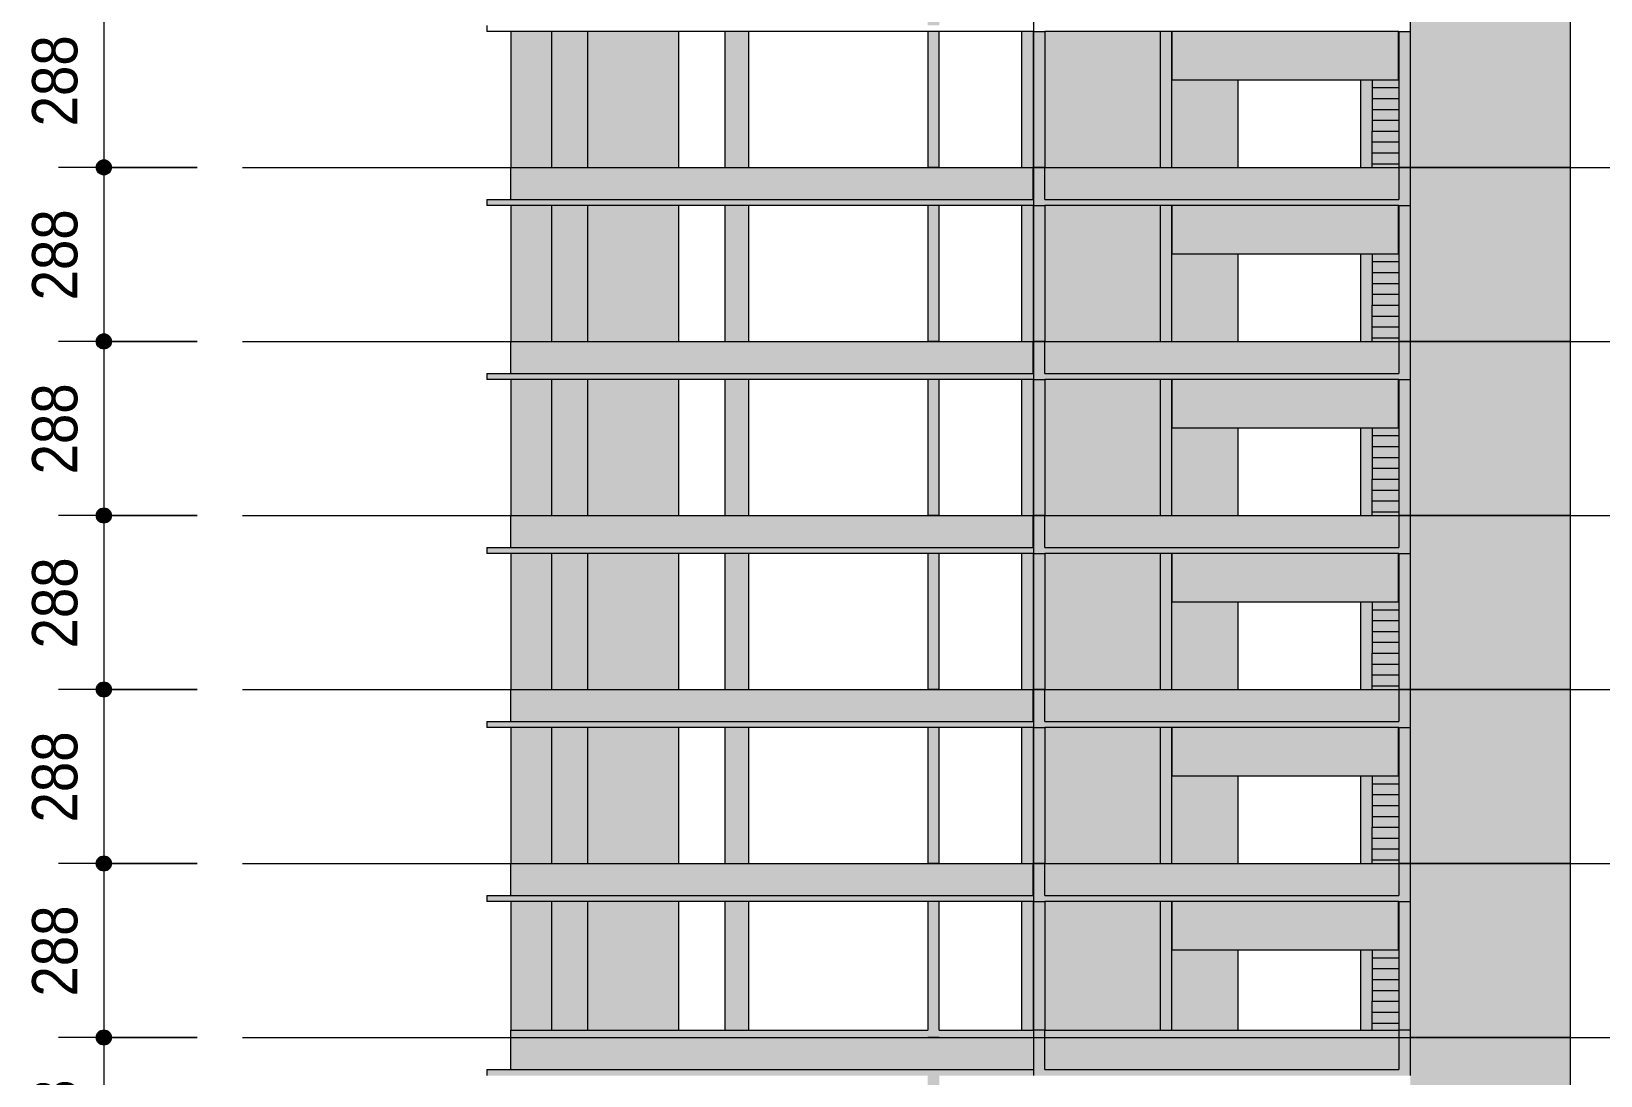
# Model space of a CAD drawing. Header units: centimetres. Extents: x -2136 to 34701, y -1430 to 84208.
# Drawn here: x 2676 to 5273, y 77370 to 79098 of the extents above; entities that cross this region are included whole.
import ezdxf

# ---------------------------------------------------------------- set-up
doc = ezdxf.new("R2010")
doc.units = ezdxf.units.CM
doc.linetypes.add('Centro', pattern=[3.175, 0.635, -0.47625, 1.5875, -0.47625])
for name, color, linetype, lineweight in [('A-ANNO-DIMS', 7, 'Continuous', 9), ('A-ANNO-DIMS-500', 7, 'Continuous', 9), ('A-FLOR', 7, 'Continuous', 18), ('A-FLOR-LEVL', 7, 'Continuous', 9), ('S-BEAM', 7, 'Continuous', 18), ('S-COLS', 7, 'Continuous', 18), ('S-STRS', 7, 'Continuous', 18)]:
    doc.layers.add(name, color=color, linetype=linetype, lineweight=lineweight)
doc.styles.add('Fira Sans_4', font='FiraSans-Regular.ttf', dxfattribs={"width": 0.9, "height": 75})
doc.dimstyles.new('PED_R80_1_5mm_ACIMA_As_ESQ__R00_6', dxfattribs={"dimscale": 30.48, "dimtxt": 102.298456, "dimasz": 3.28084, "dimexe": 2.46063, "dimexo": 2.46063, "dimgap": 0.492126, "dimtad": 1, "dimdec": 1, "dimrnd": 0.5, "dimdsep": 46, "dimtxsty": 'Fira Sans_4', "dimblk1": 'DOTSMALL', "dimblk2": 'DOTSMALL', "dimsah": 1, "dimcen": 0.09, "dimdle": 4.92126, "dimazin": 0, "dimtfac": 1, "dimtdec": 4, "dimtix": 1, "dimtmove": 0, "dimatfit": 3, "dimfxl": 1, "dimtvp": 1, "dimtolj": 1, "dimtzin": 0, "dimarcsym": 2})

# ---------------------------------------------------------------- blocks, each defined once
blk = doc.blocks.new('DIMBLOCK631-CT 004 K - CORTE ESQ_ 5PAV')
at = {"layer": 'A-ANNO-DIMS-500', "true_color": 0x000032}
h = blk.add_hatch(color=178, dxfattribs=at)
edge = h.paths.add_edge_path(flags=0)
edge.add_arc((2795.9, 79161), 12.5, 0, 360)
h = blk.add_hatch(color=178, dxfattribs=at)
edge = h.paths.add_edge_path(flags=0)
edge.add_arc((2795.9, 78873), 12.5, 0, 360)
at = {"layer": 'A-ANNO-DIMS-500', "color": 178, "true_color": 0x000032}
for p, q in [((2950.2, 79161), (2720.9, 79161)), ((2795.9, 79161), (2795.9, 78873)), ((2795.9, 79161), (2950.2, 79161)), ((2950.2, 78873), (2720.9, 78873)), ((2795.9, 78873), (2950.2, 78873))]:
    blk.add_line(p, q, dxfattribs=at)
for centre in [(2795.9, 79161), (2795.9, 78873)]:
    blk.add_circle(centre, 12.5, dxfattribs=at)
at = {"layer": 'A-ANNO-DIMS-500', "color": 0, "insert": (2677, 78940.9), "char_height": 75, "width": 182.563, "attachment_point": 1, "rotation": 90, "line_spacing_factor": 1.049215, "style": 'Fira Sans_4'}
blk.add_mtext('288', dxfattribs=at)
blk = doc.blocks.new('_DotSmall')
at = {"color": 0, "linetype": 'ByBlock', "const_width": 0.5}
blk.add_lwpolyline([(-0.0625, 0, 1), (0.0625, 0, 1)], format="xyb", close=True, dxfattribs=at)
blk = doc.blocks.new('DIMBLOCK632-CT 004 K - CORTE ESQ_ 5PAV')
at = {"layer": 'A-ANNO-DIMS-500', "true_color": 0x000032}
h = blk.add_hatch(color=178, dxfattribs=at)
edge = h.paths.add_edge_path(flags=0)
edge.add_arc((2795.9, 78873), 12.5, 0, 360)
h = blk.add_hatch(color=178, dxfattribs=at)
edge = h.paths.add_edge_path(flags=0)
edge.add_arc((2795.9, 78585), 12.5, 0, 360)
at = {"layer": 'A-ANNO-DIMS-500', "color": 178, "true_color": 0x000032}
for p, q in [((2950.2, 78873), (2720.9, 78873)), ((2795.9, 78873), (2795.9, 78585)), ((2795.9, 78873), (2950.2, 78873)), ((2950.2, 78585), (2720.9, 78585)), ((2795.9, 78585), (2950.2, 78585))]:
    blk.add_line(p, q, dxfattribs=at)
for centre in [(2795.9, 78873), (2795.9, 78585)]:
    blk.add_circle(centre, 12.5, dxfattribs=at)
at = {"layer": 'A-ANNO-DIMS-500', "color": 0, "insert": (2677, 78652.9), "char_height": 75, "width": 182.563, "attachment_point": 1, "rotation": 90, "line_spacing_factor": 1.049215, "style": 'Fira Sans_4'}
blk.add_mtext('288', dxfattribs=at)
blk = doc.blocks.new('DIMBLOCK633-CT 004 K - CORTE ESQ_ 5PAV')
at = {"layer": 'A-ANNO-DIMS-500', "true_color": 0x000032}
h = blk.add_hatch(color=178, dxfattribs=at)
edge = h.paths.add_edge_path(flags=0)
edge.add_arc((2795.9, 78585), 12.5, 0, 360)
h = blk.add_hatch(color=178, dxfattribs=at)
edge = h.paths.add_edge_path(flags=0)
edge.add_arc((2795.9, 78297), 12.5, 0, 360)
at = {"layer": 'A-ANNO-DIMS-500', "color": 178, "true_color": 0x000032}
for p, q in [((2950.2, 78585), (2720.9, 78585)), ((2795.9, 78585), (2795.9, 78297)), ((2795.9, 78585), (2950.2, 78585)), ((2950.2, 78297), (2720.9, 78297)), ((2795.9, 78297), (2950.2, 78297))]:
    blk.add_line(p, q, dxfattribs=at)
for centre in [(2795.9, 78585), (2795.9, 78297)]:
    blk.add_circle(centre, 12.5, dxfattribs=at)
at = {"layer": 'A-ANNO-DIMS-500', "color": 0, "insert": (2677, 78364.9), "char_height": 75, "width": 182.563, "attachment_point": 1, "rotation": 90, "line_spacing_factor": 1.049215, "style": 'Fira Sans_4'}
blk.add_mtext('288', dxfattribs=at)
blk = doc.blocks.new('DIMBLOCK634-CT 004 K - CORTE ESQ_ 5PAV')
at = {"layer": 'A-ANNO-DIMS-500', "true_color": 0x000032}
h = blk.add_hatch(color=178, dxfattribs=at)
edge = h.paths.add_edge_path(flags=0)
edge.add_arc((2795.9, 78297), 12.5, 0, 360)
h = blk.add_hatch(color=178, dxfattribs=at)
edge = h.paths.add_edge_path(flags=0)
edge.add_arc((2795.9, 78009), 12.5, 0, 360)
at = {"layer": 'A-ANNO-DIMS-500', "color": 178, "true_color": 0x000032}
for p, q in [((2950.2, 78297), (2720.9, 78297)), ((2795.9, 78297), (2795.9, 78009)), ((2795.9, 78297), (2950.2, 78297)), ((2950.2, 78009), (2720.9, 78009)), ((2795.9, 78009), (2950.2, 78009))]:
    blk.add_line(p, q, dxfattribs=at)
for centre in [(2795.9, 78297), (2795.9, 78009)]:
    blk.add_circle(centre, 12.5, dxfattribs=at)
at = {"layer": 'A-ANNO-DIMS-500', "color": 0, "insert": (2677, 78076.9), "char_height": 75, "width": 182.563, "attachment_point": 1, "rotation": 90, "line_spacing_factor": 1.049215, "style": 'Fira Sans_4'}
blk.add_mtext('288', dxfattribs=at)
blk = doc.blocks.new('DIMBLOCK635-CT 004 K - CORTE ESQ_ 5PAV')
at = {"layer": 'A-ANNO-DIMS-500', "true_color": 0x000032}
h = blk.add_hatch(color=178, dxfattribs=at)
edge = h.paths.add_edge_path(flags=0)
edge.add_arc((2795.9, 78009), 12.5, 0, 360)
h = blk.add_hatch(color=178, dxfattribs=at)
edge = h.paths.add_edge_path(flags=0)
edge.add_arc((2795.9, 77721), 12.5, 0, 360)
at = {"layer": 'A-ANNO-DIMS-500', "color": 178, "true_color": 0x000032}
for p, q in [((2950.2, 78009), (2720.9, 78009)), ((2795.9, 78009), (2795.9, 77721)), ((2795.9, 78009), (2950.2, 78009)), ((2950.2, 77721), (2720.9, 77721)), ((2795.9, 77721), (2950.2, 77721))]:
    blk.add_line(p, q, dxfattribs=at)
for centre in [(2795.9, 78009), (2795.9, 77721)]:
    blk.add_circle(centre, 12.5, dxfattribs=at)
at = {"layer": 'A-ANNO-DIMS-500', "color": 0, "insert": (2677, 77788.9), "char_height": 75, "width": 182.563, "attachment_point": 1, "rotation": 90, "line_spacing_factor": 1.049215, "style": 'Fira Sans_4'}
blk.add_mtext('288', dxfattribs=at)
blk = doc.blocks.new('DIMBLOCK636-CT 004 K - CORTE ESQ_ 5PAV')
at = {"layer": 'A-ANNO-DIMS-500', "true_color": 0x000032}
h = blk.add_hatch(color=178, dxfattribs=at)
edge = h.paths.add_edge_path(flags=0)
edge.add_arc((2795.9, 77721), 12.5, 0, 360)
h = blk.add_hatch(color=178, dxfattribs=at)
edge = h.paths.add_edge_path(flags=0)
edge.add_arc((2795.9, 77433), 12.5, 0, 360)
at = {"layer": 'A-ANNO-DIMS-500', "color": 178, "true_color": 0x000032}
for p, q in [((2950.2, 77721), (2720.9, 77721)), ((2795.9, 77721), (2795.9, 77433)), ((2795.9, 77721), (2950.2, 77721)), ((2950.2, 77433), (2720.9, 77433)), ((2795.9, 77433), (2950.2, 77433))]:
    blk.add_line(p, q, dxfattribs=at)
for centre in [(2795.9, 77721), (2795.9, 77433)]:
    blk.add_circle(centre, 12.5, dxfattribs=at)
at = {"layer": 'A-ANNO-DIMS-500', "color": 0, "insert": (2677, 77500.9), "char_height": 75, "width": 182.563, "attachment_point": 1, "rotation": 90, "line_spacing_factor": 1.049215, "style": 'Fira Sans_4'}
blk.add_mtext('288', dxfattribs=at)
blk = doc.blocks.new('DIMBLOCK637-CT 004 K - CORTE ESQ_ 5PAV')
at = {"layer": 'A-ANNO-DIMS-500', "true_color": 0x000032}
h = blk.add_hatch(color=178, dxfattribs=at)
edge = h.paths.add_edge_path(flags=0)
edge.add_arc((2795.9, 77433), 12.5, 0, 360)
h = blk.add_hatch(color=178, dxfattribs=at)
edge = h.paths.add_edge_path(flags=0)
edge.add_arc((2795.9, 77145), 12.5, 0, 360)
at = {"layer": 'A-ANNO-DIMS-500', "color": 178, "true_color": 0x000032}
for p, q in [((2950.2, 77433), (2720.9, 77433)), ((2795.9, 77433), (2795.9, 77145)), ((2795.9, 77433), (2950.2, 77433)), ((2950.2, 77145), (2720.9, 77145)), ((2795.9, 77145), (2950.2, 77145))]:
    blk.add_line(p, q, dxfattribs=at)
for centre in [(2795.9, 77433), (2795.9, 77145)]:
    blk.add_circle(centre, 12.5, dxfattribs=at)
at = {"layer": 'A-ANNO-DIMS-500', "color": 0, "insert": (2677, 77212.9), "char_height": 75, "width": 182.563, "attachment_point": 1, "rotation": 90, "line_spacing_factor": 1.049215, "style": 'Fira Sans_4'}
blk.add_mtext('288', dxfattribs=at)

msp = doc.modelspace()

# ---------------------------------------------------------------- hatches: boundary and pattern name
at = {"layer": 'A-FLOR', "true_color": 0xc0c0c0}
for points in [[(3778.42, 78810), (4334.47, 78810), (4333.97, 78820), (3429.47, 78820), (3429.47, 78810), (3747.47, 78810)], [(4907.61, 78810), (4939.47, 78810), (4939.47, 78820), (4353.47, 78820), (4353.47, 78810), (4719.41, 78810)], [(3469.47, 78522), (4334.47, 78522), (4333.97, 78532), (3429.47, 78532), (3429.47, 78522)], [(4353.47, 78522), (4939.47, 78522), (4939.47, 78532), (4353.47, 78532)], [(3469.47, 78234), (4334.47, 78234), (4333.97, 78244), (3429.47, 78244), (3429.47, 78234)], [(4543.97, 78234), (4939.47, 78234), (4939.47, 78244), (4353.47, 78244), (4353.47, 78234), (4531.21, 78234)], [(3469.47, 77946), (4334.47, 77946), (4333.97, 77956), (3429.47, 77956), (3429.47, 77946)], [(4564.24, 77946), (4939.47, 77946), (4939.47, 77956), (4353.47, 77956), (4353.47, 77946), (4543.97, 77946)], [(3778.42, 77658), (4334.47, 77658), (4333.97, 77668), (3429.47, 77668), (3429.47, 77658), (3747.47, 77658)], [(4907.61, 77658), (4939.47, 77658), (4939.47, 77668), (4353.47, 77668), (4353.47, 77658), (4719.41, 77658)], [(3778.42, 77370), (4334.47, 77370), (4333.97, 77380), (3429.47, 77380), (3429.47, 77370), (3747.47, 77370)], [(4939.47, 77370), (4939.47, 77380), (4353.47, 77380), (4353.47, 77370), (4907.61, 77370)]]:
    msp.add_hatch(color=9, dxfattribs=at).paths.add_polyline_path(points, flags=0)
at = {"layer": 'S-BEAM', "true_color": 0xc0c0c0}
for points in [[(4564.24, 79018), (4938.2, 79018), (4938.2, 79098), (4564.24, 79098)], [(3488.47, 78820), (3488.47, 78873), (3469.47, 78873), (3469.47, 78820)], [(4154.82, 78820), (4159.47, 78820), (4159.47, 78873), (3488.47, 78873), (3488.47, 78820), (3778.42, 78820)], [(4333.2, 78820), (4333.2, 78873), (4178.47, 78873), (4178.47, 78820)], [(4353.47, 78810), (4353.47, 78873), (4334.47, 78873), (4334.47, 78810), (4343.02, 78810)], [(4958.47, 78810), (4958.47, 78873), (4939.47, 78873), (4939.47, 78810)], [(4672.97, 78730), (4938.2, 78730), (4938.2, 78810), (4564.24, 78810), (4564.24, 78730), (4591.54, 78730)], [(3469.47, 78532), (3488.47, 78532), (3488.47, 78585), (3469.47, 78585)], [(4154.82, 78532), (4159.47, 78532), (4159.47, 78585), (3488.47, 78585), (3488.47, 78532), (3778.42, 78532)], [(4333.2, 78532), (4333.2, 78585), (4178.47, 78585), (4178.47, 78532)], [(4334.47, 78522), (4353.47, 78522), (4353.47, 78585), (4334.47, 78585), (4334.47, 78532)], [(4531.21, 78532), (4939.47, 78532), (4939.47, 78585), (4353.47, 78585), (4353.47, 78532), (4424.97, 78532)], [(4958.47, 78522), (4958.47, 78585), (4939.47, 78585), (4939.47, 78522)], [(4672.97, 78442), (4938.2, 78442), (4938.2, 78522), (4564.24, 78522), (4564.24, 78442), (4591.54, 78442)], [(3469.47, 78244), (3488.47, 78244), (3488.47, 78297), (3469.47, 78297)], [(4154.82, 78244), (4159.47, 78244), (4159.47, 78297), (3488.47, 78297), (3488.47, 78244), (3778.42, 78244)], [(4333.2, 78244), (4333.2, 78297), (4178.47, 78297), (4178.47, 78244)], [(4334.47, 78234), (4353.47, 78234), (4353.47, 78297), (4334.47, 78297), (4334.47, 78244)], [(4531.21, 78244), (4939.47, 78244), (4939.47, 78297), (4353.47, 78297), (4353.47, 78244), (4424.97, 78244)], [(4958.47, 78234), (4958.47, 78297), (4939.47, 78297), (4939.47, 78234)], [(4672.97, 78154), (4938.2, 78154), (4938.2, 78234), (4564.24, 78234), (4564.24, 78154), (4591.54, 78154)], [(3469.47, 77956), (3488.47, 77956), (3488.47, 78009), (3469.47, 78009)], [(4154.82, 77956), (4159.47, 77956), (4159.47, 78009), (3488.47, 78009), (3488.47, 77956), (3778.42, 77956)], [(4178.47, 77956), (4333.2, 77956), (4333.2, 78009), (4178.47, 78009)], [(4334.47, 77946), (4353.47, 77946), (4353.47, 78009), (4334.47, 78009), (4334.47, 77995)], [(4939.47, 77946), (4958.47, 77946), (4958.47, 78009), (4939.47, 78009), (4939.47, 77956)], [(4672.97, 77866), (4938.2, 77866), (4938.2, 77946), (4564.24, 77946), (4564.24, 77866), (4591.54, 77866)], [(3469.47, 77668), (3488.47, 77668), (3488.47, 77721), (3469.47, 77721), (3469.47, 77686.4)], [(3513.59, 77668), (4159.47, 77668), (4159.47, 77721), (3488.47, 77721), (3488.47, 77668)], [(4333.2, 77668), (4333.2, 77721), (4178.47, 77721), (4178.47, 77668)], [(4343.02, 77658), (4353.47, 77658), (4353.47, 77721), (4334.47, 77721), (4334.47, 77658)], [(4907.61, 77668), (4939.47, 77668), (4939.47, 77721), (4353.47, 77721), (4353.47, 77668), (4719.41, 77668)], [(4939.47, 77658), (4958.47, 77658), (4958.47, 77721), (4939.47, 77721), (4939.47, 77668)], [(4907.61, 77578), (4938.2, 77578), (4938.2, 77658), (4564.24, 77658), (4564.24, 77578), (4719.41, 77578)], [(3488.47, 77380), (3488.47, 77445), (3469.47, 77445), (3469.47, 77380)], [(4159.47, 77380), (4159.47, 77445), (3488.47, 77445), (3488.47, 77380), (4154.82, 77380)], [(4333.97, 77380), (4334.47, 77380), (4333.97, 77445), (4178.47, 77445), (4178.47, 77380)], [(4334.47, 77370), (4353.47, 77370), (4353.47, 77445), (4334.47, 77445), (4334.47, 77380)], [(4543.97, 77380), (4939.47, 77380), (4939.47, 77445), (4353.47, 77445), (4353.47, 77380), (4531.21, 77380)], [(4939.47, 77370), (4958.47, 77370), (4958.47, 77445), (4939.47, 77445), (4939.47, 77380)]]:
    msp.add_hatch(color=9, dxfattribs=at).paths.add_polyline_path(points, flags=0)
h = msp.add_hatch(color=9, dxfattribs=at)
h.paths.add_polyline_path([(4672.97, 78810), (4672.96, 78810), (4564.24, 78810)], flags=0)
h.paths.add_polyline_path([(4531.21, 78820), (4939.47, 78820), (4939.47, 78873), (4353.47, 78873), (4353.47, 78820), (4424.97, 78820)], flags=0)
h = msp.add_hatch(color=9, dxfattribs=at)
h.paths.add_polyline_path([(4672.97, 77946), (4672.96, 77946), (4564.24, 77946)], flags=0)
h.paths.add_polyline_path([(4543.97, 77956), (4939.47, 77956), (4939.47, 78009), (4353.47, 78009), (4353.47, 77956), (4531.21, 77956)], flags=0)
at = {"layer": 'S-COLS', "true_color": 0xc0c0c0}
h = msp.add_hatch(color=9, dxfattribs=at)
h.paths.add_polyline_path([(4178.47, 78873), (4178.47, 79098), (4159.47, 79098), (4159.47, 78873)], flags=0)
h.paths.add_polyline_path([(4159.47, 79108), (4178.47, 79108), (4178.47, 79161), (4159.47, 79161), (4159.47, 79159.13)], flags=0)
h = msp.add_hatch(color=9, dxfattribs=at)
h.paths.add_polyline_path([(4333.2, 78873), (4333.97, 78873), (4333.97, 79098), (4314.97, 79098), (4314.97, 78873)], flags=0)
h.paths.add_polyline_path([(4333.2, 79108), (4333.97, 79108.05), (4333.96, 79161), (4333.2, 79160.43), (4333.2, 79147)], flags=0)
for points in [[(5095.81, 78873), (5222.97, 78873), (5222.97, 79161), (4958.47, 79161), (4958.47, 78873)], [(3536.97, 78873), (3566.97, 78873), (3566.97, 79098), (3537.06, 79098), (3537.01, 78975.03)], [(3590.23, 78873), (3596.97, 78873), (3596.39, 79098), (3566.97, 79098), (3566.97, 78873), (3588.18, 78873)], [(3824.3, 78873), (3863.47, 78873), (3863.47, 79098), (3823.47, 79098), (3823.47, 78873)], [(4334.47, 78873), (4353.47, 78873), (4353.47, 79098), (4334.47, 79098)], [(4562.97, 78873), (4562.97, 79098), (4543.97, 79098), (4543.97, 78873)], [(4564.24, 78873), (4672.97, 78873), (4672.97, 79018), (4564.24, 79018), (4564.24, 79098), (4562.97, 79098), (4562.97, 78873)], [(4939.47, 79005), (4939.47, 79098), (4938.2, 79098), (4938.2, 79018), (4894.97, 79018), (4894.97, 79005), (4938.2, 79005)], [(4958.47, 78873), (4958.47, 79098), (4939.47, 79098), (4939.47, 78873)], [(4875.97, 78873), (4894.97, 78873), (4894.97, 79018), (4875.97, 79018)], [(5222.97, 78585), (5222.97, 78873), (4958.47, 78873), (4958.47, 78585), (5095.81, 78585)], [(3536.97, 78585), (3566.97, 78585), (3566.97, 78810), (3537.06, 78810), (3536.98, 78606.85)], [(3591.84, 78585), (3596.97, 78585), (3596.39, 78810), (3566.97, 78810), (3566.97, 78585), (3590.23, 78585)], [(3863.47, 78585), (3863.47, 78810), (3823.47, 78810), (3823.47, 78585), (3824.3, 78585)], [(4334.47, 78585), (4353.47, 78585), (4353.47, 78810), (4334.47, 78810), (4334.47, 78790.94)], [(4543.97, 78585), (4562.97, 78585), (4562.97, 78810), (4543.97, 78810), (4543.97, 78683.25)], [(4564.24, 78585), (4672.97, 78585), (4672.97, 78730), (4564.24, 78730), (4564.24, 78810), (4562.97, 78810), (4562.97, 78585)], [(4894.97, 78717), (4939.47, 78717), (4939.47, 78810), (4938.2, 78810), (4938.2, 78730), (4894.97, 78730)], [(4939.47, 78585), (4958.47, 78585), (4958.47, 78810), (4939.47, 78810), (4939.47, 78606.85)], [(4875.97, 78585), (4894.97, 78585), (4894.97, 78730), (4875.97, 78730)], [(5222.97, 78297), (5222.97, 78585), (4958.47, 78585), (4958.47, 78297), (5095.81, 78297)], [(3536.97, 78297), (3566.97, 78297), (3566.97, 78522), (3537.06, 78522), (3537.02, 78422.76)], [(3591.84, 78297), (3596.97, 78297), (3596.39, 78522), (3566.97, 78522), (3566.97, 78297), (3590.23, 78297)], [(3824.3, 78297), (3863.47, 78297), (3863.47, 78522), (3823.47, 78522), (3823.47, 78297)], [(4334.47, 78297), (4353.47, 78297), (4353.47, 78522), (4334.47, 78522), (4334.47, 78422.76)], [(4543.97, 78297), (4562.97, 78297), (4562.97, 78522), (4543.97, 78522), (4543.97, 78395.25)], [(4564.24, 78297), (4672.97, 78297), (4672.97, 78442), (4564.24, 78442), (4564.24, 78522), (4562.97, 78522), (4562.97, 78297)], [(4907.61, 78429), (4939.47, 78429), (4939.47, 78522), (4938.2, 78522), (4938.2, 78442), (4894.97, 78442), (4894.97, 78429)], [(4958.47, 78297), (4958.47, 78522), (4939.47, 78522), (4939.47, 78297)], [(4894.97, 78297), (4894.97, 78442), (4875.97, 78442), (4875.97, 78297)], [(5222.97, 78009), (5222.97, 78297), (4958.47, 78297), (4958.47, 78009), (5095.81, 78009)], [(3536.97, 78009), (3566.97, 78009), (3566.97, 78234), (3537.06, 78234), (3536.99, 78054.58)], [(3591.84, 78009), (3596.97, 78009), (3596.39, 78234), (3566.97, 78234), (3566.97, 78009), (3590.23, 78009)], [(3863.47, 78009), (3863.47, 78234), (3823.47, 78234), (3823.47, 78009), (3824.3, 78009)], [(4334.47, 78009), (4353.47, 78009), (4353.47, 78234), (4334.47, 78233.68), (4334.47, 78054.58)], [(4543.97, 78009), (4562.97, 78009), (4562.97, 78234), (4543.97, 78234), (4543.97, 78054.58)], [(4672.97, 78009), (4672.97, 78154), (4564.24, 78154), (4564.24, 78234), (4562.97, 78234), (4562.97, 78009)], [(4939.47, 78141), (4939.47, 78234), (4938.2, 78234), (4938.2, 78154), (4894.97, 78154), (4894.97, 78141), (4938.2, 78141)], [(4939.47, 78009), (4958.47, 78009), (4958.47, 78234), (4939.47, 78234), (4939.47, 78054.58)], [(4894.97, 78009), (4894.97, 78154), (4875.97, 78154), (4875.97, 78009)], [(5222.97, 77721), (5222.97, 78009), (4958.47, 78009), (4958.47, 77721), (5095.81, 77721)], [(3536.97, 77721), (3566.97, 77721), (3566.97, 77946), (3537.06, 77946), (3537.03, 77870.49)], [(3588.1, 77721), (3596.97, 77721), (3596.39, 77946), (3566.97, 77946), (3566.97, 77721), (3583.63, 77721)], [(3824.3, 77721), (3863.47, 77721), (3863.47, 77946), (3823.47, 77946), (3823.47, 77721)], [(4334.47, 77721), (4353.47, 77721), (4353.47, 77946), (4334.47, 77946)], [(4562.97, 77721), (4562.97, 77946), (4543.97, 77946), (4543.97, 77721)], [(4564.24, 77721), (4672.97, 77721), (4672.97, 77866), (4564.24, 77866), (4564.24, 77946), (4562.97, 77946), (4562.97, 77721)], [(4894.97, 77853), (4939.47, 77853), (4939.47, 77946), (4938.2, 77946), (4938.2, 77866), (4894.97, 77866)], [(4939.47, 77721), (4958.47, 77721), (4958.47, 77946), (4939.47, 77946), (4939.47, 77870.49)], [(4894.97, 77721), (4894.97, 77866), (4875.97, 77866), (4875.97, 77721)], [(4958.47, 77433), (5222.97, 77433), (5222.96, 77721), (4958.47, 77721), (4958.47, 77445)], [(3536.97, 77445), (3566.97, 77445), (3566.97, 77658), (3537.06, 77658), (3537, 77502.31)], [(3587.91, 77445), (3596.97, 77445), (3596.39, 77658), (3566.97, 77658), (3566.97, 77445), (3583.63, 77445)], [(3826.3, 77445), (3863.47, 77445), (3863.47, 77658), (3823.47, 77658), (3823.47, 77445)], [(4334.47, 77445), (4353.47, 77445), (4353.47, 77658), (4334.47, 77658), (4334.47, 77502.31)], [(4543.97, 77445), (4562.97, 77445), (4562.97, 77658), (4543.97, 77658), (4543.97, 77531.25)], [(4672.97, 77445), (4672.97, 77578), (4564.24, 77578), (4564.24, 77658), (4562.97, 77658), (4562.97, 77445), (4564.24, 77445)], [(4939.47, 77565), (4939.47, 77658), (4938.2, 77658), (4938.2, 77578), (4894.97, 77578), (4894.97, 77565), (4938.2, 77565)], [(4939.47, 77445), (4958.47, 77445), (4958.47, 77658), (4939.47, 77658), (4939.47, 77502.31)], [(4894.97, 77445), (4894.97, 77578), (4875.97, 77578), (4876.35, 77445), (4894.53, 77445)], [(5222.97, 77145), (5222.97, 77433), (4958.47, 77433), (4958.47, 77145), (5095.81, 77145)]]:
    msp.add_hatch(color=9, dxfattribs=at).paths.add_polyline_path(points, flags=0)
h = msp.add_hatch(color=9, dxfattribs=at)
h.paths.add_polyline_path([(3488.47, 78873), (3536.97, 78873), (3536.97, 79098), (3469.47, 79098), (3469.47, 78873)], flags=0)
h.paths.add_polyline_path([(3747.46, 78873), (3747.46, 78873), (3747.47, 79098), (3596.97, 79098), (3596.97, 78873)], flags=0)
h = msp.add_hatch(color=9, dxfattribs=at)
h.paths.add_polyline_path([(4531.21, 78873), (4543.97, 78873), (4543.97, 79098), (4424.97, 79098), (4424.97, 78873)], flags=0)
h.paths.add_polyline_path([(4333.97, 78873), (4334.47, 78873.37), (4333.97, 79097.74)], flags=0)
h.paths.add_polyline_path([(4358.89, 78873), (4424.97, 78873), (4424.97, 79098), (4353.47, 79098), (4353.47, 78873)], flags=0)
h = msp.add_hatch(color=9, dxfattribs=at)
h.paths.add_polyline_path([(4178.47, 78585), (4178.47, 78810), (4159.47, 78810), (4159.47, 78585)], flags=0)
h.paths.add_polyline_path([(4178.47, 78820), (4178.47, 78873), (4159.47, 78873), (4159.47, 78820)], flags=0)
h = msp.add_hatch(color=9, dxfattribs=at)
h.paths.add_polyline_path([(4333.2, 78585), (4333.97, 78585), (4333.97, 78810), (4314.97, 78810), (4314.97, 78585)], flags=0)
h.paths.add_polyline_path([(4333.97, 78820), (4333.96, 78873), (4333.2, 78872.43), (4333.2, 78820)], flags=0)
h = msp.add_hatch(color=9, dxfattribs=at)
h.paths.add_polyline_path([(3488.47, 78585), (3536.97, 78585), (3536.97, 78810), (3469.47, 78810), (3469.47, 78585)], flags=0)
h.paths.add_polyline_path([(3747.46, 78585), (3747.46, 78585), (3747.47, 78810), (3596.97, 78810), (3596.97, 78585)], flags=0)
h = msp.add_hatch(color=9, dxfattribs=at)
h.paths.add_polyline_path([(4333.97, 78585), (4334.47, 78585.37), (4333.97, 78790.94)], flags=0)
h.paths.add_polyline_path([(4543.97, 78585), (4543.97, 78810), (4353.47, 78810), (4353.47, 78585), (4531.21, 78585)], flags=0)
h = msp.add_hatch(color=9, dxfattribs=at)
h.paths.add_polyline_path([(4178.47, 78297), (4178.47, 78522), (4159.47, 78522), (4159.47, 78297)], flags=0)
h.paths.add_polyline_path([(4159.47, 78532), (4178.47, 78532), (4178.47, 78585), (4159.47, 78585)], flags=0)
h = msp.add_hatch(color=9, dxfattribs=at)
h.paths.add_polyline_path([(4333.2, 78297), (4333.97, 78297), (4333.97, 78522), (4314.97, 78522), (4314.97, 78297)], flags=0)
h.paths.add_polyline_path([(4333.97, 78532), (4333.96, 78585), (4333.2, 78584.43), (4333.2, 78532)], flags=0)
h = msp.add_hatch(color=9, dxfattribs=at)
h.paths.add_polyline_path([(4333.97, 78297), (4334.47, 78297.37), (4333.97, 78422.76)], flags=0)
h.paths.add_polyline_path([(4424.97, 78297), (4543.97, 78297), (4543.97, 78522), (4353.47, 78522), (4353.47, 78297), (4358.89, 78297)], flags=0)
h.paths.add_polyline_path([(4333.97, 78532), (4334.47, 78532), (4333.97, 78571)], flags=0)
h = msp.add_hatch(color=9, dxfattribs=at)
h.paths.add_polyline_path([(3488.47, 78297), (3536.97, 78297), (3536.97, 78522), (3469.47, 78522), (3469.47, 78297)], flags=0)
h.paths.add_polyline_path([(3747.46, 78297), (3747.47, 78297), (3747.47, 78522), (3596.97, 78522), (3596.97, 78297)], flags=0)
h = msp.add_hatch(color=9, dxfattribs=at)
h.paths.add_polyline_path([(4159.47, 78009), (4178.47, 78009), (4178.47, 78234), (4159.47, 78234), (4159.47, 78054.58)], flags=0)
h.paths.add_polyline_path([(4178.47, 78244), (4178.47, 78297), (4159.47, 78297), (4159.47, 78244)], flags=0)
h = msp.add_hatch(color=9, dxfattribs=at)
h.paths.add_polyline_path([(4333.2, 78009), (4333.97, 78009), (4333.97, 78234), (4314.97, 78234), (4314.97, 78009)], flags=0)
h.paths.add_polyline_path([(4333.97, 78244), (4333.96, 78297), (4333.2, 78296.43), (4333.2, 78244)], flags=0)
h = msp.add_hatch(color=9, dxfattribs=at)
h.paths.add_polyline_path([(4424.97, 78009), (4543.97, 78009), (4543.97, 78234), (4353.47, 78234), (4353.47, 78009), (4358.89, 78009)], flags=0)
h.paths.add_polyline_path([(4333.97, 78009), (4334.47, 78009.37), (4333.97, 78054.58)], flags=0)
h.paths.add_polyline_path([(4333.97, 78244), (4334.47, 78244), (4333.97, 78283)], flags=0)
h = msp.add_hatch(color=9, dxfattribs=at)
h.paths.add_polyline_path([(3469.47, 78009), (3536.97, 78009), (3536.97, 78234), (3469.47, 78234), (3469.47, 78054.58)], flags=0)
h.paths.add_polyline_path([(3747.46, 78009), (3747.47, 78009), (3747.47, 78234), (3596.97, 78234), (3596.97, 78009)], flags=0)
h = msp.add_hatch(color=9, dxfattribs=at)
h.paths.add_polyline_path([(4159.47, 77721), (4178.47, 77721), (4178.47, 77946), (4159.47, 77946)], flags=0)
h.paths.add_polyline_path([(4159.47, 77956), (4178.47, 77956), (4178.47, 78009), (4159.47, 78009)], flags=0)
h = msp.add_hatch(color=9, dxfattribs=at)
h.paths.add_polyline_path([(4333.2, 77721), (4333.97, 77721), (4333.97, 77946), (4314.97, 77946), (4314.97, 77721)], flags=0)
h.paths.add_polyline_path([(4333.97, 77956), (4333.96, 78009), (4333.2, 78008.43), (4333.2, 77956)], flags=0)
h = msp.add_hatch(color=9, dxfattribs=at)
h.paths.add_polyline_path([(4333.97, 77721), (4334.47, 77721.37), (4333.97, 77945.74)], flags=0)
h.paths.add_polyline_path([(4358.89, 77721), (4543.97, 77721), (4543.97, 77946), (4353.47, 77946), (4353.47, 77721)], flags=0)
h.paths.add_polyline_path([(4333.97, 77956), (4334.47, 77956), (4333.97, 77995)], flags=0)
h = msp.add_hatch(color=9, dxfattribs=at)
h.paths.add_polyline_path([(3469.47, 77721), (3536.97, 77721), (3536.97, 77946), (3469.47, 77946), (3469.47, 77870.49)], flags=0)
h.paths.add_polyline_path([(3747.47, 77721), (3747.47, 77946), (3596.97, 77946), (3596.97, 77721), (3747.46, 77721)], flags=0)
h = msp.add_hatch(color=9, dxfattribs=at)
h.paths.add_polyline_path([(4159.47, 77433), (4178.47, 77433), (4178.47, 77658), (4159.47, 77658), (4159.47, 77433)], flags=0)
h.paths.add_polyline_path([(4159.47, 77668), (4178.47, 77668), (4178.47, 77721), (4159.47, 77721), (4159.47, 77686.4)], flags=0)
h = msp.add_hatch(color=9, dxfattribs=at)
h.paths.add_polyline_path([(4314.97, 77445), (4333.97, 77445), (4333.97, 77658), (4314.97, 77658), (4314.97, 77502.31)], flags=0)
h.paths.add_polyline_path([(4333.97, 77668), (4333.96, 77721), (4333.2, 77720.43), (4333.2, 77668)], flags=0)
h = msp.add_hatch(color=9, dxfattribs=at)
h.paths.add_polyline_path([(4333.97, 77445), (4334.47, 77445), (4333.97, 77502.31)], flags=0)
h.paths.add_polyline_path([(4424.97, 77445), (4543.97, 77445), (4543.97, 77658), (4353.47, 77658), (4353.47, 77445)], flags=0)
h.paths.add_polyline_path([(4333.97, 77668), (4334.47, 77668), (4333.97, 77686.4)], flags=0)
h = msp.add_hatch(color=9, dxfattribs=at)
h.paths.add_polyline_path([(3469.47, 77445), (3536.97, 77445), (3536.97, 77658), (3469.47, 77658), (3469.47, 77502.31)], flags=0)
h.paths.add_polyline_path([(3747.47, 77445), (3747.47, 77658), (3596.97, 77658), (3596.97, 77445), (3732.64, 77445)], flags=0)
h = msp.add_hatch(color=9, dxfattribs=at)
h.paths.add_polyline_path([(4159.47, 77145), (4178.47, 77145), (4178.47, 77370), (4159.47, 77370), (4159.47, 77157)], flags=0)
h.paths.add_polyline_path([(4159.47, 77380), (4178.47, 77380.28), (4178.47, 77433), (4159.47, 77433)], flags=0)
at = {"layer": 'S-STRS', "true_color": 0xc0c0c0}
for points in [[(4907.61, 78987), (4939.47, 78987), (4939.47, 79005), (4894.97, 79005), (4894.97, 78987)], [(4894.97, 78969), (4939.47, 78969), (4939.47, 78987), (4894.97, 78987)], [(4939.47, 78951), (4939.47, 78969), (4894.97, 78969), (4894.97, 78951), (4938.2, 78951)], [(4939.47, 78933), (4939.47, 78951), (4894.97, 78951), (4894.97, 78933), (4938.2, 78933)], [(4939.47, 78915), (4939.47, 78933), (4894.97, 78933), (4894.97, 78915), (4938.2, 78915)], [(4939.47, 78897), (4939.47, 78915), (4894.97, 78915), (4894.97, 78897), (4938.2, 78897)], [(4939.47, 78879), (4939.47, 78897), (4894.97, 78897), (4894.97, 78879), (4938.2, 78879)], [(4907.61, 78873), (4939.47, 78873), (4939.47, 78879), (4894.97, 78879), (4894.97, 78873)], [(4907.61, 78699), (4939.47, 78699), (4939.47, 78717), (4894.97, 78717), (4894.97, 78699)], [(4939.47, 78681), (4939.47, 78699), (4894.97, 78699), (4894.97, 78681), (4938.2, 78681)], [(4939.47, 78663), (4939.47, 78681), (4894.97, 78681), (4894.97, 78663), (4938.2, 78663)], [(4939.47, 78645), (4939.47, 78663), (4894.97, 78663), (4894.97, 78645), (4938.2, 78645)], [(4939.47, 78627), (4939.47, 78645), (4894.97, 78645), (4894.97, 78627), (4938.2, 78627)], [(4939.47, 78609), (4939.47, 78627), (4894.97, 78627), (4894.97, 78609), (4938.2, 78609)], [(4894.97, 78591), (4939.47, 78591), (4939.47, 78609), (4894.97, 78609)], [(4894.97, 78585), (4939.47, 78585), (4939.47, 78591), (4894.97, 78591)], [(4894.97, 78411), (4939.47, 78411), (4939.47, 78429), (4894.97, 78429), (4894.97, 78417)], [(4939.47, 78393), (4939.47, 78411), (4894.97, 78411), (4894.97, 78393), (4938.2, 78393)], [(4939.47, 78375), (4939.47, 78393), (4894.97, 78393), (4894.97, 78375), (4938.2, 78375)], [(4939.47, 78357), (4939.47, 78375), (4894.97, 78375), (4894.97, 78357), (4938.2, 78357)], [(4939.47, 78339), (4939.47, 78357), (4894.97, 78357), (4894.97, 78339), (4938.2, 78339)], [(4939.47, 78321), (4939.47, 78339), (4894.97, 78339), (4894.97, 78321), (4938.2, 78321)], [(4939.47, 78303), (4939.47, 78321), (4894.97, 78321), (4894.97, 78303), (4938.2, 78303)], [(4907.61, 78297), (4939.47, 78297), (4939.47, 78303), (4894.97, 78303), (4894.97, 78297)], [(4907.61, 78123), (4939.47, 78123), (4939.47, 78141), (4894.97, 78141), (4894.97, 78123)], [(4939.47, 78105), (4939.47, 78123), (4894.97, 78123), (4894.97, 78105), (4938.2, 78105)], [(4939.47, 78087), (4939.47, 78105), (4894.97, 78105), (4894.97, 78087), (4938.2, 78087)], [(4939.47, 78069), (4939.47, 78087), (4894.97, 78087), (4894.97, 78069), (4938.2, 78069)], [(4939.47, 78051), (4939.47, 78069), (4894.97, 78069), (4894.97, 78051), (4907.61, 78051)], [(4907.61, 78033), (4939.47, 78033), (4939.47, 78051), (4894.97, 78051), (4894.97, 78033)], [(4907.61, 78015), (4939.47, 78015), (4939.47, 78033), (4894.97, 78033), (4894.97, 78015)], [(4894.97, 78009), (4939.47, 78009), (4939.47, 78015), (4894.97, 78015)], [(4907.61, 77835), (4939.47, 77835), (4939.47, 77853), (4894.97, 77853), (4894.97, 77835)], [(4939.47, 77817), (4939.47, 77835), (4894.97, 77835), (4894.97, 77817), (4938.2, 77817)], [(4939.47, 77799), (4939.47, 77817), (4894.97, 77817), (4894.97, 77799), (4938.2, 77799)], [(4939.47, 77781), (4939.47, 77799), (4894.97, 77799), (4894.97, 77781), (4938.2, 77781)], [(4939.47, 77763), (4939.47, 77781), (4894.97, 77781), (4894.97, 77763), (4938.2, 77763)], [(4939.47, 77745), (4939.47, 77763), (4894.97, 77763), (4894.97, 77745), (4938.2, 77745)], [(4939.47, 77727), (4939.47, 77745), (4894.97, 77745), (4894.97, 77727), (4938.2, 77727)], [(4894.97, 77721), (4939.47, 77721), (4939.47, 77727), (4894.97, 77727)], [(4907.61, 77547), (4939.47, 77547), (4939.47, 77565), (4894.97, 77565), (4894.97, 77547)], [(4939.47, 77529), (4939.47, 77547), (4894.97, 77547), (4894.97, 77529), (4938.2, 77529)], [(4939.47, 77511), (4939.47, 77529), (4894.97, 77529), (4894.97, 77511), (4938.2, 77511)], [(4939.47, 77493), (4939.47, 77511), (4894.97, 77511), (4894.97, 77493), (4907.61, 77493)], [(4907.61, 77475), (4939.47, 77475), (4939.47, 77493), (4894.97, 77493), (4894.97, 77475)], [(4907.61, 77457), (4939.47, 77457), (4939.47, 77475), (4894.97, 77475), (4894.97, 77457)], [(4907.61, 77445), (4939.47, 77445), (4939.47, 77457), (4894.97, 77457), (4894.97, 77445)]]:
    msp.add_hatch(color=9, dxfattribs=at).paths.add_polyline_path(points, flags=0)

# ---------------------------------------------------------------- linework, layer by layer
at = {"layer": 'A-FLOR', "lineweight": 9}
for p, q in [((3429.47, 79108), (3429.47, 79098)), ((4334.47, 79098), (3429.47, 79098)), ((4939.47, 79098), (4353.47, 79098)), ((3429.47, 78820), (4334.47, 78820)), ((3429.47, 78820), (3429.47, 78810)), ((4334.47, 78810), (3429.47, 78810)), ((4353.47, 78820), (4939.47, 78820)), ((4939.47, 78810), (4353.47, 78810)), ((3429.47, 78532), (4334.47, 78532)), ((3429.47, 78532), (3429.47, 78522)), ((4334.47, 78522), (3429.47, 78522)), ((4353.47, 78532), (4939.47, 78532)), ((4939.47, 78522), (4353.47, 78522)), ((3429.47, 78244), (4334.47, 78244)), ((3429.47, 78244), (3429.47, 78234)), ((4334.47, 78234), (3429.47, 78234)), ((4353.47, 78244), (4939.47, 78244)), ((4939.47, 78234), (4353.47, 78234)), ((3429.47, 77956), (4334.47, 77956)), ((3429.47, 77956), (3429.47, 77946)), ((4334.47, 77946), (3429.47, 77946)), ((4353.47, 77956), (4939.47, 77956)), ((4939.47, 77946), (4353.47, 77946)), ((3429.47, 77668), (4334.47, 77668)), ((3429.47, 77668), (3429.47, 77658)), ((4353.47, 77668), (4939.47, 77668)), ((4334.47, 77658), (3429.47, 77658)), ((4939.47, 77658), (4353.47, 77658)), ((3429.47, 77380), (4334.47, 77380)), ((3429.47, 77380), (3429.47, 77370)), ((4353.47, 77380), (4939.47, 77380))]:
    msp.add_line(p, q, dxfattribs=at)
at = {"layer": 'A-FLOR-LEVL', "linetype": 'Centro'}
for p, q in [((3025.22, 78873), (6823.81, 78873)), ((3025.22, 78585), (6823.81, 78585)), ((3025.22, 78297), (6823.81, 78297)), ((3025.22, 78009), (6823.81, 78009)), ((3025.22, 77721), (6823.81, 77721)), ((3025.22, 77433), (6823.81, 77433))]:
    msp.add_line(p, q, dxfattribs=at)
at = {"layer": 'S-BEAM', "lineweight": 9}
for p, q in [((4334.47, 79161), (4334.47, 79098)), ((4958.47, 79098), (4958.47, 79161)), ((4334.47, 79098), (4353.47, 79098)), ((4564.24, 79018), (4564.24, 79098)), ((4938.2, 79098), (4938.2, 79018)), ((4939.47, 79098), (4958.47, 79098)), ((4564.24, 79018), (4938.2, 79018)), ((3469.47, 78873), (3488.47, 78873)), ((3469.47, 78820), (3469.47, 78873)), ((3488.47, 78873), (4159.47, 78873)), ((4178.47, 78873), (4333.2, 78873)), ((4333.2, 78873), (4333.2, 78820)), ((4353.47, 78873), (4334.47, 78873)), ((4334.47, 78873), (4334.47, 78810)), ((4353.47, 78820), (4353.47, 78873)), ((4353.47, 78873), (4939.47, 78873)), ((4958.47, 78873), (4939.47, 78873)), ((4939.47, 78873), (4939.47, 78820)), ((4958.47, 78810), (4958.47, 78873)), ((4334.47, 78810), (4353.47, 78810)), ((4564.24, 78730), (4564.24, 78810)), ((4938.2, 78810), (4938.2, 78730)), ((4939.47, 78810), (4958.47, 78810)), ((4564.24, 78730), (4938.2, 78730)), ((3469.47, 78585), (3488.47, 78585)), ((3469.47, 78532), (3469.47, 78585)), ((3488.47, 78585), (4159.47, 78585)), ((4178.47, 78585), (4333.2, 78585)), ((4333.2, 78585), (4333.2, 78532)), ((4353.47, 78585), (4334.47, 78585)), ((4334.47, 78585), (4334.47, 78522)), ((4353.47, 78532), (4353.47, 78585)), ((4353.47, 78585), (4939.47, 78585)), ((4958.47, 78585), (4939.47, 78585)), ((4939.47, 78585), (4939.47, 78532)), ((4958.47, 78522), (4958.47, 78585)), ((4334.47, 78522), (4353.47, 78522)), ((4564.24, 78442), (4564.24, 78522)), ((4938.2, 78522), (4938.2, 78442)), ((4939.47, 78522), (4958.47, 78522)), ((4564.24, 78442), (4938.2, 78442)), ((3469.47, 78297), (3488.47, 78297)), ((3469.47, 78244), (3469.47, 78297)), ((3488.47, 78297), (4159.47, 78297)), ((4178.47, 78297), (4333.2, 78297)), ((4333.2, 78297), (4333.2, 78244)), ((4353.47, 78297), (4334.47, 78297)), ((4334.47, 78297), (4334.47, 78234)), ((4353.47, 78244), (4353.47, 78297)), ((4353.47, 78297), (4939.47, 78297)), ((4958.47, 78297), (4939.47, 78297)), ((4939.47, 78297), (4939.47, 78244)), ((4958.47, 78234), (4958.47, 78297)), ((4334.47, 78234), (4353.47, 78234)), ((4564.24, 78154), (4564.24, 78234)), ((4938.2, 78234), (4938.2, 78154)), ((4939.47, 78234), (4958.47, 78234)), ((4564.24, 78154), (4938.2, 78154)), ((3469.47, 78009), (3488.47, 78009)), ((3469.47, 77956), (3469.47, 78009)), ((3488.47, 78009), (4159.47, 78009)), ((4178.47, 78009), (4333.2, 78009)), ((4333.2, 78009), (4333.2, 77956)), ((4353.47, 78009), (4334.47, 78009)), ((4334.47, 78009), (4334.47, 77946)), ((4353.47, 77956), (4353.47, 78009)), ((4353.47, 78009), (4939.47, 78009)), ((4958.47, 78009), (4939.47, 78009)), ((4939.47, 78009), (4939.47, 77956)), ((4958.47, 77946), (4958.47, 78009)), ((4334.47, 77946), (4353.47, 77946)), ((4564.24, 77866), (4564.24, 77946)), ((4938.2, 77946), (4938.2, 77866)), ((4939.47, 77946), (4958.47, 77946)), ((4564.24, 77866), (4938.2, 77866)), ((3469.47, 77721), (3488.47, 77721)), ((3469.47, 77668), (3469.47, 77721)), ((3488.47, 77721), (4159.47, 77721)), ((4178.47, 77721), (4333.2, 77721)), ((4333.2, 77721), (4333.2, 77668)), ((4353.47, 77721), (4334.47, 77721)), ((4334.47, 77721), (4334.47, 77658)), ((4353.47, 77668), (4353.47, 77721)), ((4353.47, 77721), (4939.47, 77721)), ((4958.47, 77721), (4939.47, 77721)), ((4939.47, 77721), (4939.47, 77668)), ((4958.47, 77658), (4958.47, 77721)), ((4334.47, 77658), (4353.47, 77658)), ((4564.24, 77578), (4564.24, 77658)), ((4938.2, 77658), (4938.2, 77578)), ((4939.47, 77658), (4958.47, 77658)), ((4564.24, 77578), (4938.2, 77578)), ((3469.47, 77445), (3488.47, 77445)), ((3469.47, 77380), (3469.47, 77445)), ((3488.47, 77445), (4159.47, 77445)), ((4178.47, 77445), (4334.47, 77445)), ((4353.47, 77445), (4334.47, 77445)), ((4334.47, 77445), (4334.47, 77370)), ((4353.47, 77445), (4939.47, 77445)), ((4353.47, 77380), (4353.47, 77445)), ((4958.47, 77445), (4939.47, 77445)), ((4939.47, 77445), (4939.47, 77380)), ((4958.47, 77370), (4958.47, 77445))]:
    msp.add_line(p, q, dxfattribs=at)
at = {"layer": 'S-COLS', "lineweight": 9}
for p, q in [((5222.97, 79161), (5222.97, 78873)), ((3469.47, 79098), (3469.47, 78873)), ((3536.97, 79098), (3536.97, 78873)), ((3596.97, 78873), (3596.97, 79098)), ((3747.47, 78873), (3747.47, 79098)), ((3823.47, 79098), (3823.47, 78873)), ((3863.47, 78873), (3863.47, 79098)), ((4159.47, 79098), (4159.47, 78873)), ((4178.47, 78873), (4178.47, 79098)), ((4314.97, 79098), (4314.97, 78873)), ((4333.97, 79098), (4333.97, 78873)), ((4334.47, 79098), (4334.47, 78873)), ((4353.47, 79098), (4353.47, 78873)), ((4543.97, 79098), (4543.97, 78873)), ((4562.97, 79098), (4562.97, 78873)), ((4939.47, 79098), (4939.47, 78873)), ((4958.47, 78873), (4958.47, 79098)), ((4672.97, 79018), (4672.97, 78873)), ((4875.97, 79018), (4875.97, 78873)), ((4894.97, 79018), (4894.97, 78933)), ((4178.47, 78873), (4159.47, 78873)), ((4178.47, 78873), (4159.47, 78873)), ((4333.97, 78873), (4333.2, 78873)), ((4333.97, 78873), (4333.2, 78873)), ((5222.97, 78873), (4958.47, 78873)), ((5222.97, 78873), (4958.47, 78873)), ((5222.97, 78873), (5222.97, 78585)), ((3469.47, 78810), (3469.47, 78585)), ((3536.97, 78810), (3536.97, 78585)), ((3596.97, 78585), (3596.97, 78810)), ((3747.47, 78585), (3747.47, 78810)), ((3823.47, 78810), (3823.47, 78585)), ((3863.47, 78585), (3863.47, 78810)), ((4159.47, 78810), (4159.47, 78585)), ((4178.47, 78585), (4178.47, 78810)), ((4314.97, 78810), (4314.97, 78585)), ((4333.97, 78810), (4333.97, 78585)), ((4334.47, 78810), (4334.47, 78585)), ((4353.47, 78810), (4353.47, 78585)), ((4543.97, 78810), (4543.97, 78585)), ((4562.97, 78810), (4562.97, 78585)), ((4939.47, 78810), (4939.47, 78585)), ((4958.47, 78585), (4958.47, 78810)), ((4672.97, 78730), (4672.97, 78585)), ((4875.97, 78730), (4875.97, 78585)), ((4894.97, 78730), (4894.97, 78645)), ((4178.47, 78585), (4159.47, 78585)), ((4178.47, 78585), (4159.47, 78585)), ((4333.97, 78585), (4333.2, 78585)), ((4333.97, 78585), (4333.2, 78585)), ((5222.97, 78585), (4958.47, 78585)), ((5222.97, 78585), (4958.47, 78585)), ((5222.97, 78585), (5222.97, 78297)), ((3469.47, 78522), (3469.47, 78297)), ((3536.97, 78522), (3536.97, 78297)), ((3596.97, 78297), (3596.97, 78522)), ((3747.47, 78297), (3747.47, 78522)), ((3823.47, 78522), (3823.47, 78297)), ((3863.47, 78297), (3863.47, 78522)), ((4159.47, 78522), (4159.47, 78297)), ((4178.47, 78297), (4178.47, 78522)), ((4314.97, 78522), (4314.97, 78297)), ((4333.97, 78522), (4333.97, 78297)), ((4334.47, 78522), (4334.47, 78297)), ((4353.47, 78522), (4353.47, 78297)), ((4543.97, 78522), (4543.97, 78297)), ((4562.97, 78522), (4562.97, 78297)), ((4939.47, 78522), (4939.47, 78297)), ((4958.47, 78297), (4958.47, 78522)), ((4672.97, 78442), (4672.97, 78297)), ((4875.97, 78442), (4875.97, 78297)), ((4894.97, 78442), (4894.97, 78357)), ((4178.47, 78297), (4159.47, 78297)), ((4178.47, 78297), (4159.47, 78297)), ((4333.97, 78297), (4333.2, 78297)), ((4333.97, 78297), (4333.2, 78297)), ((5222.97, 78297), (4958.47, 78297)), ((5222.97, 78297), (4958.47, 78297)), ((5222.97, 78297), (5222.97, 78009)), ((3469.47, 78234), (3469.47, 78009)), ((3536.97, 78234), (3536.97, 78009)), ((3596.97, 78009), (3596.97, 78234)), ((3747.47, 78009), (3747.47, 78234)), ((3823.47, 78234), (3823.47, 78009)), ((3863.47, 78009), (3863.47, 78234)), ((4159.47, 78234), (4159.47, 78009)), ((4178.47, 78009), (4178.47, 78234)), ((4314.97, 78234), (4314.97, 78009)), ((4333.97, 78234), (4333.97, 78009)), ((4334.47, 78234), (4334.47, 78009)), ((4353.47, 78234), (4353.47, 78009)), ((4543.97, 78234), (4543.97, 78009)), ((4562.97, 78234), (4562.97, 78009)), ((4939.47, 78234), (4939.47, 78009)), ((4958.47, 78009), (4958.47, 78234)), ((4672.97, 78154), (4672.97, 78009)), ((4875.97, 78154), (4875.97, 78009)), ((4894.97, 78154), (4894.97, 78069)), ((4178.47, 78009), (4159.47, 78009)), ((4178.47, 78009), (4159.47, 78009)), ((4333.97, 78009), (4333.2, 78009)), ((4333.97, 78009), (4333.2, 78009)), ((5222.97, 78009), (4958.47, 78009)), ((5222.97, 78009), (4958.47, 78009)), ((5222.97, 78009), (5222.97, 77721)), ((3469.47, 77946), (3469.47, 77721)), ((3536.97, 77946), (3536.97, 77721)), ((3596.97, 77721), (3596.97, 77946)), ((3747.47, 77721), (3747.47, 77946)), ((3823.47, 77946), (3823.47, 77721)), ((3863.47, 77721), (3863.47, 77946)), ((4159.47, 77946), (4159.47, 77721)), ((4178.47, 77721), (4178.47, 77946)), ((4314.97, 77946), (4314.97, 77721)), ((4333.97, 77946), (4333.97, 77721)), ((4334.47, 77946), (4334.47, 77721)), ((4353.47, 77946), (4353.47, 77721)), ((4543.97, 77946), (4543.97, 77721)), ((4562.97, 77946), (4562.97, 77721)), ((4939.47, 77946), (4939.47, 77721)), ((4958.47, 77721), (4958.47, 77946)), ((4672.97, 77866), (4672.97, 77721)), ((4875.97, 77866), (4875.97, 77721)), ((4894.97, 77866), (4894.97, 77781)), ((4178.47, 77721), (4159.47, 77721)), ((4178.47, 77721), (4159.47, 77721)), ((4333.97, 77721), (4333.2, 77721)), ((4333.97, 77721), (4333.2, 77721)), ((5222.97, 77721), (4958.47, 77721)), ((5222.97, 77721), (4958.47, 77721)), ((5222.97, 77721), (5222.97, 77433)), ((3469.47, 77658), (3469.47, 77445)), ((3536.97, 77658), (3536.97, 77445)), ((3596.97, 77445), (3596.97, 77658)), ((3747.47, 77445), (3747.47, 77658)), ((3823.47, 77658), (3823.47, 77445)), ((3863.47, 77445), (3863.47, 77658)), ((4159.47, 77658), (4159.47, 77445)), ((4178.47, 77445), (4178.47, 77658)), ((4314.97, 77658), (4314.97, 77445)), ((4333.97, 77658), (4333.97, 77444.96)), ((4334.47, 77658), (4334.47, 77445)), ((4353.47, 77658), (4353.47, 77445)), ((4543.97, 77658), (4543.97, 77445)), ((4562.97, 77658), (4562.97, 77445)), ((4939.47, 77658), (4939.47, 77445)), ((4958.47, 77445), (4958.47, 77658)), ((4672.97, 77578), (4672.97, 77445)), ((4875.97, 77578), (4875.97, 77445)), ((4894.97, 77578), (4894.97, 77493)), ((4178.47, 77433), (4159.47, 77433)), ((4178.47, 77433), (4159.47, 77433)), ((5222.97, 77433), (4958.47, 77433)), ((5222.97, 77433), (4958.47, 77433)), ((5222.97, 77433), (5222.97, 77145))]:
    msp.add_line(p, q, dxfattribs=at)
at = {"layer": 'S-STRS', "lineweight": 9}
for p, q in [((4894.97, 79005), (4939.47, 79005)), ((4894.97, 78987), (4939.47, 78987)), ((4894.97, 78969), (4939.47, 78969)), ((4894.97, 78951), (4939.47, 78951)), ((4894.97, 78933), (4939.47, 78933)), ((4894.97, 78915), (4894.97, 78933)), ((4894.97, 78915), (4939.47, 78915)), ((4894.97, 78897), (4894.97, 78915)), ((4894.97, 78897), (4939.47, 78897)), ((4894.97, 78879), (4894.97, 78897)), ((4894.97, 78879), (4939.47, 78879)), ((4894.97, 78873), (4894.97, 78879)), ((4894.97, 78717), (4939.47, 78717)), ((4894.97, 78699), (4939.47, 78699)), ((4894.97, 78681), (4939.47, 78681)), ((4894.97, 78663), (4939.47, 78663)), ((4894.97, 78645), (4939.47, 78645)), ((4894.97, 78627), (4894.97, 78645)), ((4894.97, 78627), (4939.47, 78627)), ((4894.97, 78609), (4894.97, 78627)), ((4894.97, 78609), (4939.47, 78609)), ((4894.97, 78591), (4894.97, 78609)), ((4894.97, 78591), (4939.47, 78591)), ((4894.97, 78585), (4894.97, 78591)), ((4894.97, 78429), (4939.47, 78429)), ((4894.97, 78411), (4939.47, 78411)), ((4894.97, 78393), (4939.47, 78393)), ((4894.97, 78375), (4939.47, 78375)), ((4894.97, 78357), (4939.47, 78357)), ((4894.97, 78339), (4894.97, 78357)), ((4894.97, 78339), (4939.47, 78339)), ((4894.97, 78321), (4894.97, 78339)), ((4894.97, 78321), (4939.47, 78321)), ((4894.97, 78303), (4894.97, 78321)), ((4894.97, 78303), (4939.47, 78303)), ((4894.97, 78297), (4894.97, 78303)), ((4894.97, 78141), (4939.47, 78141)), ((4894.97, 78123), (4939.47, 78123)), ((4894.97, 78105), (4939.47, 78105)), ((4894.97, 78087), (4939.47, 78087)), ((4894.97, 78069), (4939.47, 78069)), ((4894.97, 78051), (4894.97, 78069)), ((4894.97, 78051), (4939.47, 78051)), ((4894.97, 78033), (4894.97, 78051)), ((4894.97, 78033), (4939.47, 78033)), ((4894.97, 78015), (4894.97, 78033)), ((4894.97, 78015), (4939.47, 78015)), ((4894.97, 78009), (4894.97, 78015)), ((4894.97, 77853), (4939.47, 77853)), ((4894.97, 77835), (4939.47, 77835)), ((4894.97, 77817), (4939.47, 77817)), ((4894.97, 77799), (4939.47, 77799)), ((4894.97, 77781), (4939.47, 77781)), ((4894.97, 77763), (4894.97, 77781)), ((4894.97, 77763), (4939.47, 77763)), ((4894.97, 77745), (4894.97, 77763)), ((4894.97, 77745), (4939.47, 77745)), ((4894.97, 77727), (4894.97, 77745)), ((4894.97, 77727), (4939.47, 77727)), ((4894.97, 77721), (4894.97, 77727)), ((4894.97, 77565), (4939.47, 77565)), ((4894.97, 77547), (4939.47, 77547)), ((4894.97, 77529), (4939.47, 77529)), ((4894.97, 77511), (4939.47, 77511)), ((4894.97, 77493), (4939.47, 77493)), ((4894.97, 77475), (4894.97, 77493)), ((4894.97, 77475), (4939.47, 77475)), ((4894.97, 77457), (4894.97, 77475)), ((4894.97, 77457), (4939.47, 77457)), ((4894.97, 77445), (4894.97, 77457))]:
    msp.add_line(p, q, dxfattribs=at)

# ---------------------------------------------------------------- dimensions: what is measured, and where the dimension line sits
at = {"layer": 'A-ANNO-DIMS', "color": 178, "true_color": 0x000032}
for base, p1, p2, picture, middle in [((2795.88, 78873), (3025.22, 79161), (3025.22, 78873), 'DIMBLOCK631-CT 004 K - CORTE ESQ_ 5PAV', (2742.73, 79017)), ((2795.88, 78585), (3025.22, 78873), (3025.22, 78585), 'DIMBLOCK632-CT 004 K - CORTE ESQ_ 5PAV', (2742.73, 78729)), ((2795.88, 78297), (3025.22, 78585), (3025.22, 78297), 'DIMBLOCK633-CT 004 K - CORTE ESQ_ 5PAV', (2742.73, 78441)), ((2795.88, 78009), (3025.22, 78297), (3025.22, 78009), 'DIMBLOCK634-CT 004 K - CORTE ESQ_ 5PAV', (2742.73, 78153)), ((2795.88, 77721), (3025.22, 78009), (3025.22, 77721), 'DIMBLOCK635-CT 004 K - CORTE ESQ_ 5PAV', (2742.73, 77865)), ((2795.88, 77433), (3025.22, 77721), (3025.22, 77433), 'DIMBLOCK636-CT 004 K - CORTE ESQ_ 5PAV', (2742.73, 77577)), ((2795.88, 77145), (3025.22, 77433), (3025.22, 77145), 'DIMBLOCK637-CT 004 K - CORTE ESQ_ 5PAV', (2742.73, 77289))]:
    dim = msp.add_linear_dim(base=base, p1=p1, p2=p2, angle=90, dimstyle='PED_R80_1_5mm_ACIMA_As_ESQ__R00_6', override={"dimpost": '<>', "dimfxl": 288}, dxfattribs=at)
    dim.commit()
    dim.dimension.update_dxf_attribs({"geometry": picture, "text_midpoint": middle})

doc.saveas('drawing.dxf')
